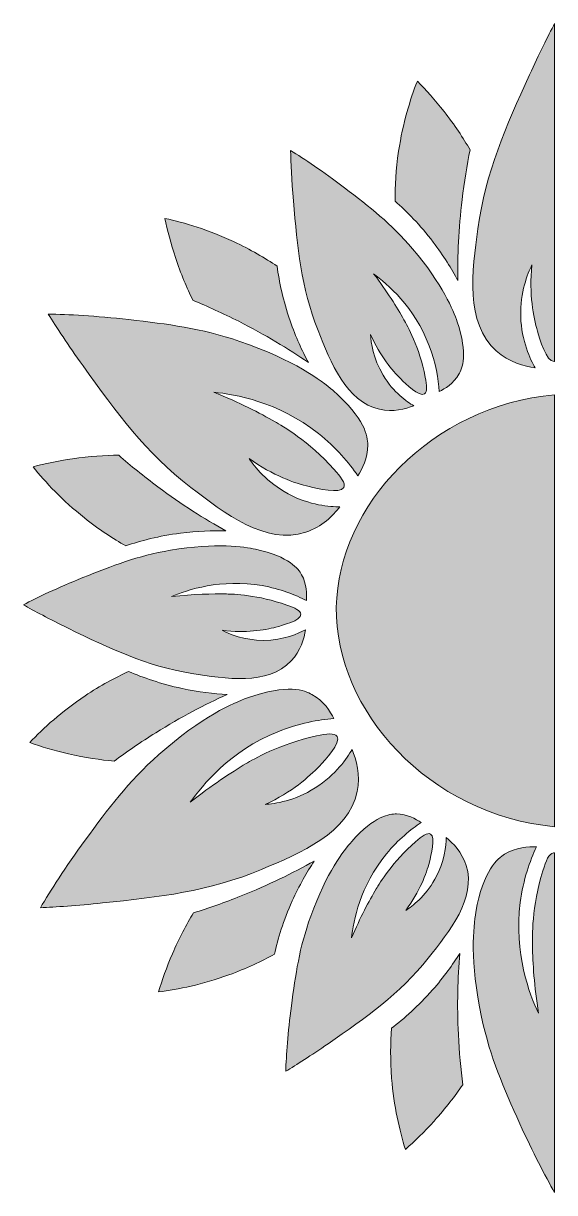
# Model space of a CAD drawing. Header units: inches. Extents: x 463 to 653, y 291 to 496.
# Drawn here: x 462.6 to 555.6, y 291.2 to 495.8 of the extents above; entities that cross this region are included whole.
import ezdxf

# ---------------------------------------------------------------- set-up
doc = ezdxf.new("R2010")
doc.units = ezdxf.units.IN
doc.header["$MEASUREMENT"] = 0
doc.layers.add('Layer 1', color=7, linetype='Continuous')

# ---------------------------------------------------------------- blocks, each defined once
blk = doc.blocks.new('block 3')
at = {"layer": 'Layer 1', "true_color": 0xfddb47}
h = blk.add_hatch(color=41, dxfattribs=at)
h.dxf.hatch_style = 2
edge = h.paths.add_edge_path()
edge.add_spline(control_points=[(534.34, 457.48), (536.15, 455.1), (537.56, 452.81), (538.64, 450.78), (538.59, 455.05), (538.79, 459.8), (539.4, 464.93), (539.77, 468.03), (540.24, 470.94), (540.79, 473.65), (539.58, 475.72), (538.08, 477.99), (536.24, 480.35), (534.65, 482.38), (533.06, 484.15), (531.56, 485.66), (530.29, 482.41), (529.02, 478.29), (528.28, 473.4), (527.79, 470.18), (527.64, 467.24), (527.65, 464.68), (529.7, 462.87), (532.05, 460.5), (534.34, 457.48)], knot_values=[0, 0, 0, 0, 1, 1, 1, 2, 2, 2, 3, 3, 3, 4, 4, 4, 5, 5, 5, 6, 6, 6, 7, 7, 7, 8, 8, 8, 8], degree=3, periodic=1)
h = blk.add_hatch(color=41, dxfattribs=at)
h.dxf.hatch_style = 2
edge = h.paths.add_edge_path()
edge.add_spline(control_points=[(492.24, 447.31), (494.8, 446.26), (497.49, 445.04), (500.27, 443.63), (504.88, 441.29), (508.95, 438.82), (512.47, 436.42), (511.38, 438.45), (510.26, 440.89), (509.28, 443.71), (508.04, 447.29), (507.36, 450.56), (506.99, 453.28), (504.87, 454.7), (502.33, 456.2), (499.38, 457.58), (494.91, 459.67), (490.76, 460.9), (487.36, 461.63), (487.79, 459.55), (488.37, 457.25), (489.19, 454.8), (490.13, 451.96), (491.19, 449.46), (492.24, 447.31)], knot_values=[0, 0, 0, 0, 1, 1, 1, 2, 2, 2, 3, 3, 3, 4, 4, 4, 5, 5, 5, 6, 6, 6, 7, 7, 7, 8, 8, 8, 8], degree=3, periodic=1)
h = blk.add_hatch(color=41, dxfattribs=at)
h.dxf.hatch_style = 2
edge = h.paths.add_edge_path()
edge.add_spline(control_points=[(473.25, 409.23), (475.8, 407.21), (478.27, 405.61), (480.5, 404.34), (483.09, 405.22), (486.32, 406.08), (490.08, 406.57), (493.04, 406.95), (495.72, 407.03), (498.02, 406.96), (494.3, 409.04), (490.28, 411.58), (486.13, 414.66), (483.62, 416.52), (481.34, 418.38), (479.26, 420.21), (476.86, 420.18), (474.15, 420.02), (471.18, 419.59), (468.63, 419.23), (466.31, 418.72), (464.25, 418.18), (466.43, 415.46), (469.38, 412.3), (473.25, 409.23)], knot_values=[0, 0, 0, 0, 1, 1, 1, 2, 2, 2, 3, 3, 3, 4, 4, 4, 5, 5, 5, 6, 6, 6, 7, 7, 7, 8, 8, 8, 8], degree=3, periodic=1)
h = blk.add_hatch(color=41, dxfattribs=at)
h.dxf.hatch_style = 2
edge = h.paths.add_edge_path()
edge.add_spline(control_points=[(490.35, 379.39), (486.64, 380.18), (483.49, 381.29), (480.98, 382.38), (478.66, 381.3), (476.06, 379.91), (473.36, 378.1), (469.25, 375.36), (466.06, 372.44), (463.66, 369.91), (465.67, 369.2), (467.94, 368.51), (470.46, 367.94), (473.37, 367.27), (476.07, 366.89), (478.45, 366.67), (480.67, 368.32), (483.1, 369.99), (485.75, 371.64), (490.14, 374.38), (494.36, 376.57), (498.23, 378.35), (495.94, 378.46), (493.27, 378.76), (490.35, 379.39)], knot_values=[0, 0, 0, 0, 1, 1, 1, 2, 2, 2, 3, 3, 3, 4, 4, 4, 5, 5, 5, 6, 6, 6, 7, 7, 7, 8, 8, 8, 8], degree=3, periodic=1)
h = blk.add_hatch(color=41, dxfattribs=at)
h.dxf.hatch_style = 2
edge = h.paths.add_edge_path()
edge.add_spline(control_points=[(492.36, 340.13), (491.13, 338.08), (489.85, 335.68), (488.66, 332.94), (487.63, 330.57), (486.84, 328.33), (486.23, 326.29), (489.68, 326.73), (493.92, 327.58), (498.56, 329.27), (501.62, 330.38), (504.28, 331.64), (506.53, 332.88), (507.14, 335.55), (508.1, 338.74), (509.65, 342.2), (510.88, 344.93), (512.22, 347.25), (513.48, 349.18), (509.76, 347.1), (505.49, 345), (500.69, 343.08), (497.79, 341.92), (495.01, 340.95), (492.36, 340.13)], knot_values=[0, 0, 0, 0, 1, 1, 1, 2, 2, 2, 3, 3, 3, 4, 4, 4, 5, 5, 5, 6, 6, 6, 7, 7, 7, 8, 8, 8, 8], degree=3, periodic=1)
h = blk.add_hatch(color=41, dxfattribs=at)
h.dxf.hatch_style = 2
edge = h.paths.add_edge_path()
edge.add_spline(control_points=[(538.99, 333.03), (537.76, 331.08), (536.2, 328.9), (534.23, 326.65), (531.73, 323.8), (529.22, 321.6), (527.04, 319.94), (526.85, 317.38), (526.8, 314.44), (527.06, 311.2), (527.45, 306.27), (528.43, 302.06), (529.47, 298.74), (531.07, 300.14), (532.78, 301.79), (534.51, 303.7), (536.51, 305.93), (538.17, 308.09), (539.52, 310.06), (539.16, 312.8), (538.89, 315.74), (538.74, 318.86), (538.5, 324.02), (538.64, 328.78), (538.99, 333.03)], knot_values=[0, 0, 0, 0, 1, 1, 1, 2, 2, 2, 3, 3, 3, 4, 4, 4, 5, 5, 5, 6, 6, 6, 7, 7, 7, 8, 8, 8, 8], degree=3, periodic=1)
at = {"layer": 'Layer 1', "lineweight": 0}
for points in [[(534.34, 457.48), (536.15, 455.1), (537.56, 452.81), (538.64, 450.78), (538.59, 455.05), (538.79, 459.8), (539.4, 464.93), (539.77, 468.03), (540.24, 470.94), (540.79, 473.65), (539.58, 475.72), (538.08, 477.99), (536.24, 480.35), (534.65, 482.38), (533.06, 484.15), (531.56, 485.66), (530.29, 482.41), (529.02, 478.29), (528.28, 473.4), (527.79, 470.18), (527.64, 467.24), (527.65, 464.68), (529.7, 462.87), (532.05, 460.5), (534.34, 457.48)], [(492.24, 447.31), (494.8, 446.26), (497.49, 445.04), (500.27, 443.63), (504.88, 441.29), (508.95, 438.82), (512.47, 436.42), (511.38, 438.45), (510.26, 440.89), (509.28, 443.71), (508.04, 447.29), (507.36, 450.56), (506.99, 453.28), (504.87, 454.7), (502.33, 456.2), (499.38, 457.58), (494.91, 459.67), (490.76, 460.9), (487.36, 461.63), (487.79, 459.55), (488.37, 457.25), (489.19, 454.8), (490.13, 451.96), (491.19, 449.46), (492.24, 447.31)], [(473.25, 409.23), (475.8, 407.21), (478.27, 405.61), (480.5, 404.34), (483.09, 405.22), (486.32, 406.08), (490.08, 406.57), (493.04, 406.95), (495.72, 407.03), (498.02, 406.96), (494.3, 409.04), (490.28, 411.58), (486.13, 414.66), (483.62, 416.52), (481.34, 418.38), (479.26, 420.21), (476.86, 420.18), (474.15, 420.02), (471.18, 419.59), (468.63, 419.23), (466.31, 418.72), (464.25, 418.18), (466.43, 415.46), (469.38, 412.3), (473.25, 409.23)], [(490.35, 379.39), (486.64, 380.18), (483.49, 381.29), (480.98, 382.38), (478.66, 381.3), (476.06, 379.91), (473.36, 378.1), (469.25, 375.36), (466.06, 372.44), (463.66, 369.91), (465.67, 369.2), (467.94, 368.51), (470.46, 367.94), (473.37, 367.27), (476.07, 366.89), (478.45, 366.67), (480.67, 368.32), (483.1, 369.99), (485.75, 371.64), (490.14, 374.38), (494.36, 376.57), (498.23, 378.35), (495.94, 378.46), (493.27, 378.76), (490.35, 379.39)], [(492.36, 340.13), (491.13, 338.08), (489.85, 335.68), (488.66, 332.94), (487.63, 330.57), (486.84, 328.33), (486.23, 326.29), (489.68, 326.73), (493.92, 327.58), (498.56, 329.27), (501.62, 330.38), (504.28, 331.64), (506.53, 332.88), (507.14, 335.55), (508.1, 338.74), (509.65, 342.2), (510.88, 344.93), (512.22, 347.25), (513.48, 349.18), (509.76, 347.1), (505.49, 345), (500.69, 343.08), (497.79, 341.92), (495.01, 340.95), (492.36, 340.13)], [(538.99, 333.03), (537.76, 331.08), (536.2, 328.9), (534.23, 326.65), (531.73, 323.8), (529.22, 321.6), (527.04, 319.94), (526.85, 317.38), (526.8, 314.44), (527.06, 311.2), (527.45, 306.27), (528.43, 302.06), (529.47, 298.74), (531.07, 300.14), (532.78, 301.79), (534.51, 303.7), (536.51, 305.93), (538.17, 308.09), (539.52, 310.06), (539.16, 312.8), (538.89, 315.74), (538.74, 318.86), (538.5, 324.02), (538.64, 328.78), (538.99, 333.03)]]:
    blk.add_open_spline(points, degree=3, knots=[0, 0, 0, 0, 1, 1, 1, 2, 2, 2, 3, 3, 3, 4, 4, 4, 5, 5, 5, 6, 6, 6, 7, 7, 7, 8, 8, 8, 8], dxfattribs=at)
blk = doc.blocks.new('block 5')
at = {"layer": 'Layer 1', "true_color": 0xfcbc38}
h = blk.add_hatch(color=40, dxfattribs=at)
h.dxf.hatch_style = 2
edge = h.paths.add_edge_path()
edge.add_spline(control_points=[(551.22, 486.78), (547.04, 477.57), (543.52, 469.82), (542.16, 459.83), (541.15, 452.49), (539.91, 443.37), (545.37, 438.46), (547.62, 436.45), (550.31, 435.76), (552.2, 435.49), (551.35, 436.98), (549.8, 440.16), (549.67, 444.48), (549.55, 448.73), (550.87, 451.95), (551.62, 453.49), (551.12, 448.33), (551.86, 444.43), (552.6, 441.9), (552.99, 440.55), (554.15, 436.54), (555.51, 436.59), (555.54, 436.59), (555.57, 436.61), (555.61, 436.62), (555.61, 436.62), (555.61, 495.77), (555.61, 495.77), (554.41, 493.49), (552.88, 490.44), (551.22, 486.78)], knot_values=[0, 0, 0, 0, 1, 1, 1, 2, 2, 2, 3, 3, 3, 4, 4, 4, 5, 5, 5, 6, 6, 6, 7, 7, 7, 8, 8, 8, 9, 9, 9, 10, 10, 10, 10], degree=3, periodic=1)
h = blk.add_hatch(color=40, dxfattribs=at)
h.dxf.hatch_style = 2
edge = h.paths.add_edge_path()
edge.add_spline(control_points=[(514.16, 442.05), (516.37, 436.47), (519.11, 429.53), (524.92, 428.24), (527.31, 427.7), (529.48, 428.29), (530.93, 428.85), (529.74, 429.56), (527.37, 431.19), (525.57, 434.2), (523.79, 437.15), (523.44, 439.95), (523.36, 441.34), (525.06, 437.49), (527.14, 435.03), (528.66, 433.54), (529.47, 432.74), (531.89, 430.36), (532.83, 430.94), (533.35, 431.26), (533.23, 432.42), (532.95, 433.87), (531.92, 439.1), (529.75, 442.97), (529.21, 443.92), (527.98, 446.09), (526.25, 448.87), (523.89, 451.97), (526.3, 450.19), (531.03, 446.17), (533.64, 439.35), (534.8, 436.3), (535.23, 433.51), (535.37, 431.35), (536.38, 431.82), (537.88, 432.73), (538.84, 434.38), (539.42, 435.37), (540.48, 437.79), (538.53, 443.57), (537.87, 445.51), (536.05, 450.05), (530.73, 456.29), (526.88, 460.82), (523.28, 463.57), (518.79, 467.01), (515.01, 469.9), (511.71, 472.07), (509.36, 473.54), (509.41, 471.4), (509.54, 468.35), (509.85, 464.7), (510.56, 456.53), (511.15, 449.65), (514.16, 442.05)], knot_values=[0, 0, 0, 0, 1, 1, 1, 2, 2, 2, 3, 3, 3, 4, 4, 4, 5, 5, 5, 6, 6, 6, 7, 7, 7, 8, 8, 8, 9, 9, 9, 10, 10, 10, 11, 11, 11, 12, 12, 12, 13, 13, 13, 14, 14, 14, 15, 15, 15, 16, 16, 16, 17, 17, 17, 18, 18, 18, 18], degree=3, periodic=1)
h = blk.add_hatch(color=40, dxfattribs=at)
h.dxf.hatch_style = 2
edge = h.paths.add_edge_path()
edge.add_spline(control_points=[(491.88, 414.57), (497.74, 410.05), (505.03, 404.43), (512.01, 406.73), (514.87, 407.67), (516.81, 409.66), (517.99, 411.17), (516.27, 411.17), (512.74, 411.41), (508.93, 413.45), (505.18, 415.46), (503.04, 418.21), (502.08, 419.62), (506.31, 416.62), (510.07, 415.32), (512.62, 414.7), (513.99, 414.37), (518.05, 413.38), (518.68, 414.58), (519.03, 415.26), (518.17, 416.41), (516.95, 417.76), (512.56, 422.66), (507.82, 425.39), (506.65, 426.06), (503.98, 427.57), (500.38, 429.43), (495.93, 431.22), (499.6, 430.86), (507.15, 429.59), (514.23, 424), (517.38, 421.51), (519.6, 418.83), (521.11, 416.62), (521.88, 417.76), (522.9, 419.67), (522.87, 422.03), (522.86, 423.44), (522.46, 426.67), (516.74, 431.56), (514.82, 433.21), (510.02, 436.87), (500.45, 440.12), (493.5, 442.48), (487.95, 443.13), (481.02, 443.93), (475.2, 444.61), (470.32, 444.83), (466.91, 444.9), (468.32, 442.66), (470.38, 439.51), (473.01, 435.85), (478.92, 427.63), (483.89, 420.72), (491.88, 414.57)], knot_values=[0, 0, 0, 0, 1, 1, 1, 2, 2, 2, 3, 3, 3, 4, 4, 4, 5, 5, 5, 6, 6, 6, 7, 7, 7, 8, 8, 8, 9, 9, 9, 10, 10, 10, 11, 11, 11, 12, 12, 12, 13, 13, 13, 14, 14, 14, 15, 15, 15, 16, 16, 16, 17, 17, 17, 18, 18, 18, 18], degree=3, periodic=1)
h = blk.add_hatch(color=40, dxfattribs=at)
h.dxf.hatch_style = 2
edge = h.paths.add_edge_path()
edge.add_spline(control_points=[(492.06, 382.03), (497.98, 381.07), (505.35, 379.87), (509.44, 384.2), (511.12, 385.98), (511.73, 388.14), (511.99, 389.67), (510.76, 389.01), (508.16, 387.82), (504.65, 387.81), (501.2, 387.79), (498.62, 388.93), (497.39, 389.57), (501.56, 389.06), (504.74, 389.58), (506.8, 390.12), (507.9, 390.41), (511.18, 391.27), (511.16, 392.37), (511.15, 392.99), (510.1, 393.48), (508.71, 393.98), (503.69, 395.77), (499.25, 395.9), (498.16, 395.92), (495.67, 395.97), (492.39, 395.91), (488.53, 395.47), (491.28, 396.63), (497.16, 398.63), (504.36, 397.38), (507.57, 396.82), (510.19, 395.76), (512.12, 394.76), (512.22, 395.88), (512.21, 397.63), (511.29, 399.3), (510.73, 400.31), (509.2, 402.45), (503.24, 403.74), (501.23, 404.17), (496.4, 404.93), (488.31, 403.56), (482.46, 402.56), (478.24, 400.88), (472.99, 398.79), (468.58, 397.03), (465.02, 395.3), (462.56, 394.03), (464.42, 392.98), (467.11, 391.53), (470.4, 389.93), (477.78, 386.35), (483.99, 383.34), (492.06, 382.03)], knot_values=[0, 0, 0, 0, 1, 1, 1, 2, 2, 2, 3, 3, 3, 4, 4, 4, 5, 5, 5, 6, 6, 6, 7, 7, 7, 8, 8, 8, 9, 9, 9, 10, 10, 10, 11, 11, 11, 12, 12, 12, 13, 13, 13, 14, 14, 14, 15, 15, 15, 16, 16, 16, 17, 17, 17, 18, 18, 18, 18], degree=3, periodic=1)
h = blk.add_hatch(color=40, dxfattribs=at)
h.dxf.hatch_style = 2
edge = h.paths.add_edge_path()
edge.add_spline(control_points=[(521.02, 361.33), (521.62, 364.28), (520.85, 366.95), (520.12, 368.72), (519.27, 367.23), (517.32, 364.28), (513.66, 361.98), (510.06, 359.71), (506.61, 359.22), (504.91, 359.09), (509.61, 361.27), (512.59, 363.89), (514.4, 365.81), (515.37, 366.83), (518.23, 369.87), (517.5, 371.01), (517.08, 371.65), (515.66, 371.48), (513.88, 371.09), (507.45, 369.69), (502.73, 366.93), (501.57, 366.24), (498.94, 364.67), (495.54, 362.46), (491.79, 359.48), (493.91, 362.49), (498.75, 368.42), (507.11, 371.81), (510.84, 373.32), (514.27, 373.91), (516.93, 374.13), (516.32, 375.37), (515.17, 377.19), (513.1, 378.34), (511.87, 379.03), (508.87, 380.28), (501.79, 377.73), (499.4, 376.88), (493.85, 374.52), (486.28, 367.81), (480.8, 362.94), (477.49, 358.43), (473.36, 352.82), (469.89, 348.09), (467.29, 343.96), (465.54, 341.03), (468.18, 341.15), (471.93, 341.37), (476.42, 341.85), (486.48, 342.92), (494.95, 343.82), (504.25, 347.72), (511.08, 350.58), (519.57, 354.13), (521.02, 361.33)], knot_values=[0, 0, 0, 0, 1, 1, 1, 2, 2, 2, 3, 3, 3, 4, 4, 4, 5, 5, 5, 6, 6, 6, 7, 7, 7, 8, 8, 8, 9, 9, 9, 10, 10, 10, 11, 11, 11, 12, 12, 12, 13, 13, 13, 14, 14, 14, 15, 15, 15, 16, 16, 16, 17, 17, 17, 18, 18, 18, 18], degree=3, periodic=1)
h = blk.add_hatch(color=40, dxfattribs=at)
h.dxf.hatch_style = 2
edge = h.paths.add_edge_path()
edge.add_spline(control_points=[(536.61, 353.31), (536.58, 351.92), (536.34, 349.06), (534.62, 346), (532.94, 342.99), (530.68, 341.3), (529.52, 340.54), (532.02, 343.93), (533.12, 346.95), (533.66, 349.01), (533.95, 350.12), (534.81, 353.39), (533.85, 353.92), (533.31, 354.21), (532.36, 353.54), (531.25, 352.57), (527.21, 349.08), (524.93, 345.28), (524.37, 344.34), (523.1, 342.2), (521.54, 339.31), (520.03, 335.73), (520.37, 338.7), (521.51, 344.8), (526.15, 350.45), (528.21, 352.97), (530.42, 354.73), (532.24, 355.92), (531.32, 356.57), (529.79, 357.41), (527.88, 357.43), (526.73, 357.44), (524.11, 357.16), (520.06, 352.6), (518.69, 351.07), (515.65, 347.23), (512.88, 339.52), (510.86, 333.93), (510.26, 329.43), (509.5, 323.83), (508.86, 319.12), (508.61, 315.17), (508.51, 312.41), (510.34, 313.52), (512.93, 315.14), (515.94, 317.22), (522.68, 321.89), (528.36, 325.81), (533.46, 332.2), (537.22, 336.88), (541.88, 342.71), (540.12, 348.4), (539.4, 350.73), (537.81, 352.33), (536.61, 353.31)], knot_values=[0, 0, 0, 0, 1, 1, 1, 2, 2, 2, 3, 3, 3, 4, 4, 4, 5, 5, 5, 6, 6, 6, 7, 7, 7, 8, 8, 8, 9, 9, 9, 10, 10, 10, 11, 11, 11, 12, 12, 12, 13, 13, 13, 14, 14, 14, 15, 15, 15, 16, 16, 16, 17, 17, 17, 18, 18, 18, 18], degree=3, periodic=1)
h = blk.add_hatch(color=40, dxfattribs=at)
h.dxf.hatch_style = 2
edge = h.paths.add_edge_path()
edge.add_spline(control_points=[(553.54, 347.5), (551.6, 341.21), (551.68, 335.74), (551.71, 334.4), (551.78, 331.33), (552.03, 327.29), (552.78, 322.55), (551.2, 325.88), (548.42, 333.02), (549.59, 341.96), (550.11, 345.95), (551.28, 349.22), (552.4, 351.66), (551.02, 351.73), (548.86, 351.62), (546.85, 350.39), (545.64, 349.66), (543.08, 347.66), (541.81, 340.24), (541.38, 337.74), (540.7, 331.75), (542.82, 321.86), (544.35, 314.69), (546.65, 309.59), (549.51, 303.23), (551.77, 298.2), (553.94, 294.11), (555.61, 291.17), (555.61, 291.17), (555.61, 350.58), (555.61, 350.58), (555.54, 350.6), (555.46, 350.61), (555.39, 350.61), (554.63, 350.56), (554.08, 349.24), (553.54, 347.5)], knot_values=[0, 0, 0, 0, 1, 1, 1, 2, 2, 2, 3, 3, 3, 4, 4, 4, 5, 5, 5, 6, 6, 6, 7, 7, 7, 8, 8, 8, 9, 9, 9, 10, 10, 10, 11, 11, 11, 12, 12, 12, 12], degree=3, periodic=1)
at = {"layer": 'Layer 1', "lineweight": 0}
for points, knots in [([(551.22, 486.78), (547.04, 477.57), (543.52, 469.82), (542.16, 459.83), (541.15, 452.49), (539.91, 443.37), (545.37, 438.46), (547.62, 436.45), (550.31, 435.76), (552.2, 435.49), (551.35, 436.98), (549.8, 440.16), (549.67, 444.48), (549.55, 448.73), (550.87, 451.95), (551.62, 453.49), (551.12, 448.33), (551.86, 444.43), (552.6, 441.9), (552.99, 440.55), (554.15, 436.54), (555.51, 436.59), (555.54, 436.59), (555.57, 436.61), (555.61, 436.62), (555.61, 436.62), (555.61, 495.77), (555.61, 495.77), (554.41, 493.49), (552.88, 490.44), (551.22, 486.78)], [0, 0, 0, 0, 1, 1, 1, 2, 2, 2, 3, 3, 3, 4, 4, 4, 5, 5, 5, 6, 6, 6, 7, 7, 7, 8, 8, 8, 9, 9, 9, 10, 10, 10, 10]), ([(514.16, 442.05), (516.37, 436.47), (519.11, 429.53), (524.92, 428.24), (527.31, 427.7), (529.48, 428.29), (530.93, 428.85), (529.74, 429.56), (527.37, 431.19), (525.57, 434.2), (523.79, 437.15), (523.44, 439.95), (523.36, 441.34), (525.06, 437.49), (527.14, 435.03), (528.66, 433.54), (529.47, 432.74), (531.89, 430.36), (532.83, 430.94), (533.35, 431.26), (533.23, 432.42), (532.95, 433.87), (531.92, 439.1), (529.75, 442.97), (529.21, 443.92), (527.98, 446.09), (526.25, 448.87), (523.89, 451.97), (526.3, 450.19), (531.03, 446.17), (533.64, 439.35), (534.8, 436.3), (535.23, 433.51), (535.37, 431.35), (536.38, 431.82), (537.88, 432.73), (538.84, 434.38), (539.42, 435.37), (540.48, 437.79), (538.53, 443.57), (537.87, 445.51), (536.05, 450.05), (530.73, 456.29), (526.88, 460.82), (523.28, 463.57), (518.79, 467.01), (515.01, 469.9), (511.71, 472.07), (509.36, 473.54), (509.41, 471.4), (509.54, 468.35), (509.85, 464.7), (510.56, 456.53), (511.15, 449.65), (514.16, 442.05)], [0, 0, 0, 0, 1, 1, 1, 2, 2, 2, 3, 3, 3, 4, 4, 4, 5, 5, 5, 6, 6, 6, 7, 7, 7, 8, 8, 8, 9, 9, 9, 10, 10, 10, 11, 11, 11, 12, 12, 12, 13, 13, 13, 14, 14, 14, 15, 15, 15, 16, 16, 16, 17, 17, 17, 18, 18, 18, 18]), ([(491.88, 414.57), (497.74, 410.05), (505.03, 404.43), (512.01, 406.73), (514.87, 407.67), (516.81, 409.66), (517.99, 411.17), (516.27, 411.17), (512.74, 411.41), (508.93, 413.45), (505.18, 415.46), (503.04, 418.21), (502.08, 419.62), (506.31, 416.62), (510.07, 415.32), (512.62, 414.7), (513.99, 414.37), (518.05, 413.38), (518.68, 414.58), (519.03, 415.26), (518.17, 416.41), (516.95, 417.76), (512.56, 422.66), (507.82, 425.39), (506.65, 426.06), (503.98, 427.57), (500.38, 429.43), (495.93, 431.22), (499.6, 430.86), (507.15, 429.59), (514.23, 424), (517.38, 421.51), (519.6, 418.83), (521.11, 416.62), (521.88, 417.76), (522.9, 419.67), (522.87, 422.03), (522.86, 423.44), (522.46, 426.67), (516.74, 431.56), (514.82, 433.21), (510.02, 436.87), (500.45, 440.12), (493.5, 442.48), (487.95, 443.13), (481.02, 443.93), (475.2, 444.61), (470.32, 444.83), (466.91, 444.9), (468.32, 442.66), (470.38, 439.51), (473.01, 435.85), (478.92, 427.63), (483.89, 420.72), (491.88, 414.57)], [0, 0, 0, 0, 1, 1, 1, 2, 2, 2, 3, 3, 3, 4, 4, 4, 5, 5, 5, 6, 6, 6, 7, 7, 7, 8, 8, 8, 9, 9, 9, 10, 10, 10, 11, 11, 11, 12, 12, 12, 13, 13, 13, 14, 14, 14, 15, 15, 15, 16, 16, 16, 17, 17, 17, 18, 18, 18, 18]), ([(492.06, 382.03), (497.98, 381.07), (505.35, 379.87), (509.44, 384.2), (511.12, 385.98), (511.73, 388.14), (511.99, 389.67), (510.76, 389.01), (508.16, 387.82), (504.65, 387.81), (501.2, 387.79), (498.62, 388.93), (497.39, 389.57), (501.56, 389.06), (504.74, 389.58), (506.8, 390.12), (507.9, 390.41), (511.18, 391.27), (511.16, 392.37), (511.15, 392.99), (510.1, 393.48), (508.71, 393.98), (503.69, 395.77), (499.25, 395.9), (498.16, 395.92), (495.67, 395.97), (492.39, 395.91), (488.53, 395.47), (491.28, 396.63), (497.16, 398.63), (504.36, 397.38), (507.57, 396.82), (510.19, 395.76), (512.12, 394.76), (512.22, 395.88), (512.21, 397.63), (511.29, 399.3), (510.73, 400.31), (509.2, 402.45), (503.24, 403.74), (501.23, 404.17), (496.4, 404.93), (488.31, 403.56), (482.46, 402.56), (478.24, 400.88), (472.99, 398.79), (468.58, 397.03), (465.02, 395.3), (462.56, 394.03), (464.42, 392.98), (467.11, 391.53), (470.4, 389.93), (477.78, 386.35), (483.99, 383.34), (492.06, 382.03)], [0, 0, 0, 0, 1, 1, 1, 2, 2, 2, 3, 3, 3, 4, 4, 4, 5, 5, 5, 6, 6, 6, 7, 7, 7, 8, 8, 8, 9, 9, 9, 10, 10, 10, 11, 11, 11, 12, 12, 12, 13, 13, 13, 14, 14, 14, 15, 15, 15, 16, 16, 16, 17, 17, 17, 18, 18, 18, 18]), ([(521.02, 361.33), (521.62, 364.28), (520.85, 366.95), (520.12, 368.72), (519.27, 367.23), (517.32, 364.28), (513.66, 361.98), (510.06, 359.71), (506.61, 359.22), (504.91, 359.09), (509.61, 361.27), (512.59, 363.89), (514.4, 365.81), (515.37, 366.83), (518.23, 369.87), (517.5, 371.01), (517.08, 371.65), (515.66, 371.48), (513.88, 371.09), (507.45, 369.69), (502.73, 366.93), (501.57, 366.24), (498.94, 364.67), (495.54, 362.46), (491.79, 359.48), (493.91, 362.49), (498.75, 368.42), (507.11, 371.81), (510.84, 373.32), (514.27, 373.91), (516.93, 374.13), (516.32, 375.37), (515.17, 377.19), (513.1, 378.34), (511.87, 379.03), (508.87, 380.28), (501.79, 377.73), (499.4, 376.88), (493.85, 374.52), (486.28, 367.81), (480.8, 362.94), (477.49, 358.43), (473.36, 352.82), (469.89, 348.09), (467.29, 343.96), (465.54, 341.03), (468.18, 341.15), (471.93, 341.37), (476.42, 341.85), (486.48, 342.92), (494.95, 343.82), (504.25, 347.72), (511.08, 350.58), (519.57, 354.13), (521.02, 361.33)], [0, 0, 0, 0, 1, 1, 1, 2, 2, 2, 3, 3, 3, 4, 4, 4, 5, 5, 5, 6, 6, 6, 7, 7, 7, 8, 8, 8, 9, 9, 9, 10, 10, 10, 11, 11, 11, 12, 12, 12, 13, 13, 13, 14, 14, 14, 15, 15, 15, 16, 16, 16, 17, 17, 17, 18, 18, 18, 18]), ([(536.61, 353.31), (536.58, 351.92), (536.34, 349.06), (534.62, 346), (532.94, 342.99), (530.68, 341.3), (529.52, 340.54), (532.02, 343.93), (533.12, 346.95), (533.66, 349.01), (533.95, 350.12), (534.81, 353.39), (533.85, 353.92), (533.31, 354.21), (532.36, 353.54), (531.25, 352.57), (527.21, 349.08), (524.93, 345.28), (524.37, 344.34), (523.1, 342.2), (521.54, 339.31), (520.03, 335.73), (520.37, 338.7), (521.51, 344.8), (526.15, 350.45), (528.21, 352.97), (530.42, 354.73), (532.24, 355.92), (531.32, 356.57), (529.79, 357.41), (527.88, 357.43), (526.73, 357.44), (524.11, 357.16), (520.06, 352.6), (518.69, 351.07), (515.65, 347.23), (512.88, 339.52), (510.86, 333.93), (510.26, 329.43), (509.5, 323.83), (508.86, 319.12), (508.61, 315.17), (508.51, 312.41), (510.34, 313.52), (512.93, 315.14), (515.94, 317.22), (522.68, 321.89), (528.36, 325.81), (533.46, 332.2), (537.22, 336.88), (541.88, 342.71), (540.12, 348.4), (539.4, 350.73), (537.81, 352.33), (536.61, 353.31)], [0, 0, 0, 0, 1, 1, 1, 2, 2, 2, 3, 3, 3, 4, 4, 4, 5, 5, 5, 6, 6, 6, 7, 7, 7, 8, 8, 8, 9, 9, 9, 10, 10, 10, 11, 11, 11, 12, 12, 12, 13, 13, 13, 14, 14, 14, 15, 15, 15, 16, 16, 16, 17, 17, 17, 18, 18, 18, 18]), ([(553.54, 347.5), (551.6, 341.21), (551.68, 335.74), (551.71, 334.4), (551.78, 331.33), (552.03, 327.29), (552.78, 322.55), (551.2, 325.88), (548.42, 333.02), (549.59, 341.96), (550.11, 345.95), (551.28, 349.22), (552.4, 351.66), (551.02, 351.73), (548.86, 351.62), (546.85, 350.39), (545.64, 349.66), (543.08, 347.66), (541.81, 340.24), (541.38, 337.74), (540.7, 331.75), (542.82, 321.86), (544.35, 314.69), (546.65, 309.59), (549.51, 303.23), (551.77, 298.2), (553.94, 294.11), (555.61, 291.17), (555.61, 291.17), (555.61, 350.58), (555.61, 350.58), (555.54, 350.6), (555.46, 350.61), (555.39, 350.61), (554.63, 350.56), (554.08, 349.24), (553.54, 347.5)], [0, 0, 0, 0, 1, 1, 1, 2, 2, 2, 3, 3, 3, 4, 4, 4, 5, 5, 5, 6, 6, 6, 7, 7, 7, 8, 8, 8, 9, 9, 9, 10, 10, 10, 11, 11, 11, 12, 12, 12, 12])]:
    blk.add_open_spline(points, degree=3, knots=knots, dxfattribs=at)
blk = doc.blocks.new('block 2')
at = {"layer": 'Layer 1', "true_color": 0x965f44}
h = blk.add_hatch(color=25, dxfattribs=at)
h.dxf.hatch_style = 2
edge = h.paths.add_edge_path()
edge.add_spline(control_points=[(517.37, 393.61), (517.09, 375.53), (533.57, 357.26), (555.61, 355.2), (555.61, 355.2), (555.61, 430.78), (555.61, 430.78), (534.03, 428.84), (517.63, 411.36), (517.37, 393.61)], knot_values=[0, 0, 0, 0, 1, 1, 1, 2, 2, 2, 3, 3, 3, 3], degree=3, periodic=1)
at = {"layer": 'Layer 1', "lineweight": 0}
blk.add_open_spline([(517.37, 393.61), (517.09, 375.53), (533.57, 357.26), (555.61, 355.2), (555.61, 355.2), (555.61, 430.78), (555.61, 430.78), (534.03, 428.84), (517.63, 411.36), (517.37, 393.61)], degree=3, knots=[0, 0, 0, 0, 1, 1, 1, 2, 2, 2, 3, 3, 3, 3], dxfattribs=at)
at = {"layer": 'Layer 1'}
for name in ['block 5', 'block 3']:
    blk.add_blockref(name, (0, 0), dxfattribs=at)

msp = doc.modelspace()

# ---------------------------------------------------------------- block references
at = {"layer": 'Layer 1'}
msp.add_blockref('block 2', (0, 0), dxfattribs=at)

doc.saveas('drawing.dxf')
